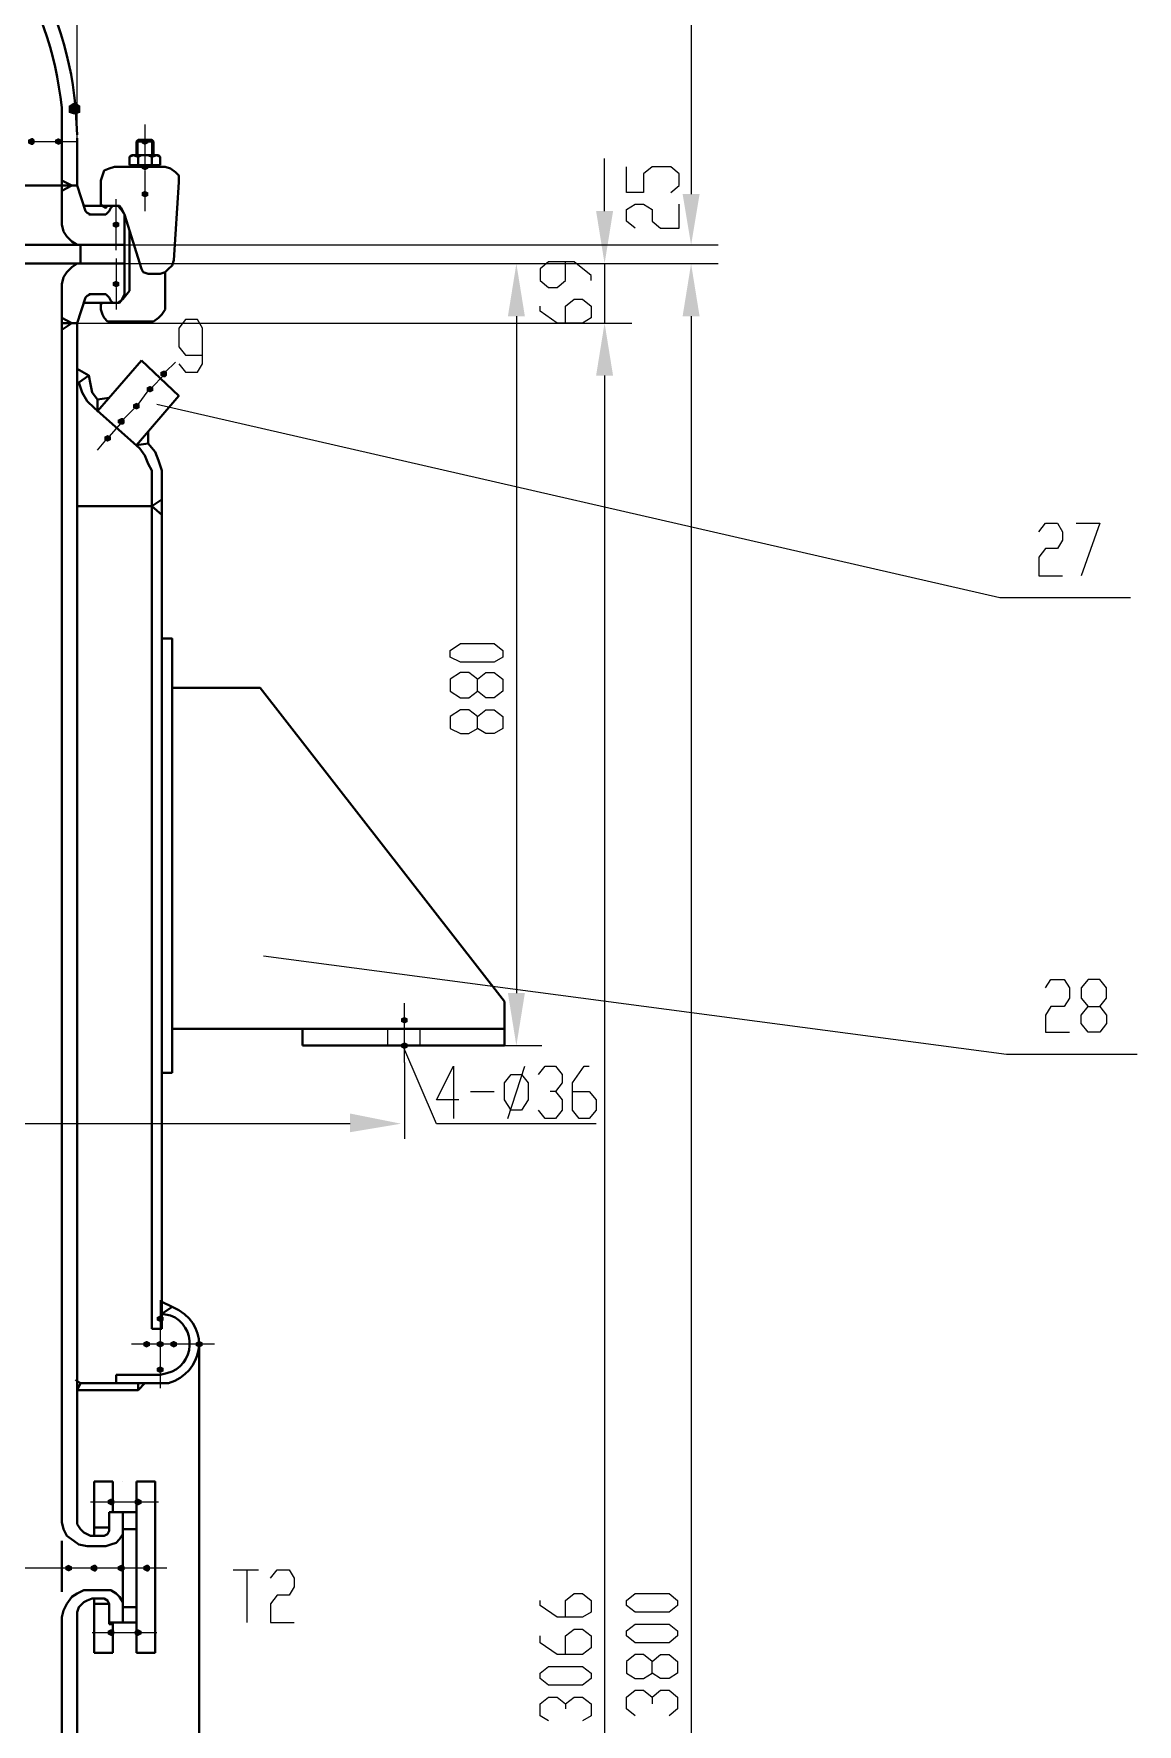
# Model space of a CAD drawing. Header units: millimetres. Extents: x 0 to 822, y 14 to 1153.
# Drawn here: x 352.9 to 470, y 668.5 to 847.9 of the extents above; entities that cross this region are included whole.
import ezdxf

# ---------------------------------------------------------------- set-up
doc = ezdxf.new("R2010")
doc.units = ezdxf.units.MM
doc.layers.add('1', color=7, linetype='Continuous')

msp = doc.modelspace()

# ---------------------------------------------------------------- hatches: boundary and pattern name
h = msp.add_hatch(color=0)
h.dxf.hatch_style = 2
h.paths.add_polyline_path([(357.3, 840.561732), (357.84, 840.201732), (357.84, 839.481732), (357.3, 839.301732), (357.12, 839.301732), (356.58, 839.481732), (356.58, 840.201732), (357.12, 840.561732)])
h = msp.add_hatch(color=0)
h.dxf.hatch_style = 2
h.paths.add_polyline_path([(352.62, 836.061732), (352.26, 836.241732), (352.26, 836.601732), (352.62, 836.781732), (352.8, 836.781732), (352.98, 836.601732), (352.98, 836.241732), (352.8, 836.061732)])
h = msp.add_hatch(color=0)
h.dxf.hatch_style = 2
h.paths.add_polyline_path([(355.5, 836.061732), (355.14, 836.241732), (355.14, 836.601732), (355.5, 836.781732), (355.86, 836.601732), (355.86, 836.241732)])
h = msp.add_hatch(color=0)
h.dxf.hatch_style = 2
h.paths.add_polyline_path([(364.68, 836.061732), (364.32, 836.241732), (364.32, 836.601732), (364.68, 836.781732), (365.04, 836.601732), (365.04, 836.241732)])
h = msp.add_hatch(color=0)
h.dxf.hatch_style = 2
h.paths.add_polyline_path([(364.68, 833.361732), (364.32, 833.541732), (364.32, 833.901732), (364.68, 834.081732), (365.04, 833.901732), (365.04, 833.541732)])
h = msp.add_hatch(color=0)
h.dxf.hatch_style = 2
h.paths.add_polyline_path([(364.68, 830.481732), (364.32, 830.661732), (364.32, 831.021732), (364.68, 831.201732), (365.04, 831.021732), (365.04, 830.661732)])
h = msp.add_hatch(color=0)
h.dxf.hatch_style = 2
h.paths.add_polyline_path([(421.74, 830.841732), (423.54, 830.841732), (422.64, 825.441732)])
h = msp.add_hatch(color=0)
h.dxf.hatch_style = 2
h.paths.add_polyline_path([(412.56, 829.041732), (414.36, 829.041732), (413.46, 823.461732)])
h = msp.add_hatch(color=0)
h.dxf.hatch_style = 2
h.paths.add_polyline_path([(361.62, 827.241732), (361.26, 827.421732), (361.26, 827.781732), (361.62, 827.961732), (361.98, 827.781732), (361.98, 827.421732)])
h = msp.add_hatch(color=0)
h.dxf.hatch_style = 2
h.paths.add_polyline_path([(403.2, 817.881732), (405, 817.881732), (404.1, 823.461732)])
h = msp.add_hatch(color=0)
h.dxf.hatch_style = 2
h.paths.add_polyline_path([(421.74, 817.881732), (423.54, 817.881732), (422.64, 823.461732)])
h = msp.add_hatch(color=0)
h.dxf.hatch_style = 2
h.paths.add_polyline_path([(361.62, 820.941732), (361.26, 821.121732), (361.26, 821.481732), (361.62, 821.661732), (361.98, 821.481732), (361.98, 821.121732)])
h = msp.add_hatch(color=0)
h.dxf.hatch_style = 2
h.paths.add_polyline_path([(412.56, 811.581732), (414.36, 811.581732), (413.46, 817.161732)])
h = msp.add_hatch(color=0)
h.dxf.hatch_style = 2
h.paths.add_polyline_path([(412.56, 811.581732), (414.36, 811.581732), (413.46, 817.161732)])
h = msp.add_hatch(color=0)
h.dxf.hatch_style = 2
h.paths.add_polyline_path([(366.66, 811.401732), (366.3, 811.581732), (366.3, 811.941732), (366.66, 812.121732), (366.84, 812.121732), (367.02, 811.941732), (367.02, 811.581732), (366.84, 811.401732)])
h = msp.add_hatch(color=0)
h.dxf.hatch_style = 2
h.paths.add_polyline_path([(365.22, 809.781732), (364.86, 809.961732), (364.86, 810.321732), (365.22, 810.501732), (365.58, 810.321732), (365.58, 809.961732)])
h = msp.add_hatch(color=0)
h.dxf.hatch_style = 2
h.paths.add_polyline_path([(363.78, 807.981732), (363.42, 808.161732), (363.42, 808.521732), (363.78, 808.701732), (364.14, 808.521732), (364.14, 808.161732)])
h = msp.add_hatch(color=0)
h.dxf.hatch_style = 2
h.paths.add_polyline_path([(362.16, 806.361732), (361.8, 806.541732), (361.8, 806.901732), (362.16, 807.081732), (362.34, 807.081732), (362.52, 806.901732), (362.52, 806.541732), (362.34, 806.361732)])
h = msp.add_hatch(color=0)
h.dxf.hatch_style = 2
h.paths.add_polyline_path([(360.72, 804.561732), (360.36, 804.741732), (360.36, 805.101732), (360.72, 805.281732), (361.08, 805.101732), (361.08, 804.741732)])
h = msp.add_hatch(color=0)
h.dxf.hatch_style = 2
h.paths.add_polyline_path([(403.2, 746.061732), (405, 746.061732), (404.1, 740.481732)])
h = msp.add_hatch(color=0)
h.dxf.hatch_style = 2
h.paths.add_polyline_path([(392.22, 742.821732), (391.86, 743.001732), (391.86, 743.361732), (392.22, 743.541732), (392.58, 743.361732), (392.58, 743.001732)])
h = msp.add_hatch(color=0)
h.dxf.hatch_style = 2
h.paths.add_polyline_path([(392.22, 740.121732), (391.86, 740.301732), (391.86, 740.661732), (392.22, 740.841732), (392.58, 740.661732), (392.58, 740.301732)])
h = msp.add_hatch(color=0)
h.dxf.hatch_style = 2
h.paths.add_polyline_path([(386.46, 733.281732), (391.86, 732.201732), (386.46, 731.301732)])
h = msp.add_hatch(color=0)
h.dxf.hatch_style = 2
h.paths.add_polyline_path([(366.3, 711.141732), (365.94, 711.321732), (365.94, 711.681732), (366.3, 711.861732), (366.66, 711.681732), (366.66, 711.321732)])
h = msp.add_hatch(color=0)
h.dxf.hatch_style = 2
h.paths.add_polyline_path([(364.86, 708.441732), (364.5, 708.621732), (364.5, 708.981732), (364.86, 709.161732), (365.22, 708.981732), (365.22, 708.621732)])
h = msp.add_hatch(color=0)
h.dxf.hatch_style = 2
h.paths.add_polyline_path([(366.3, 708.441732), (365.94, 708.621732), (365.94, 708.981732), (366.3, 709.161732), (366.66, 708.981732), (366.66, 708.621732)])
h = msp.add_hatch(color=0)
h.dxf.hatch_style = 2
h.paths.add_polyline_path([(367.74, 708.441732), (367.38, 708.621732), (367.38, 708.981732), (367.74, 709.161732), (368.1, 708.981732), (368.1, 708.621732)])
h = msp.add_hatch(color=0)
h.dxf.hatch_style = 2
h.paths.add_polyline_path([(370.44, 708.441732), (370.08, 708.621732), (370.08, 708.981732), (370.44, 709.161732), (370.8, 708.981732), (370.8, 708.621732)])
h = msp.add_hatch(color=0)
h.dxf.hatch_style = 2
h.paths.add_polyline_path([(366.3, 705.741732), (365.94, 705.921732), (365.94, 706.281732), (366.3, 706.461732), (366.66, 706.281732), (366.66, 705.921732)])
h = msp.add_hatch(color=0)
h.dxf.hatch_style = 2
h.paths.add_polyline_path([(361.08, 691.701732), (360.72, 691.881732), (360.72, 692.241732), (361.08, 692.421732), (361.26, 692.421732), (361.44, 692.241732), (361.44, 691.881732), (361.26, 691.701732)])
h = msp.add_hatch(color=0)
h.dxf.hatch_style = 2
h.paths.add_polyline_path([(363.96, 691.701732), (363.6, 691.881732), (363.6, 692.241732), (363.96, 692.421732), (364.32, 692.241732), (364.32, 691.881732)])
h = msp.add_hatch(color=0)
h.dxf.hatch_style = 2
h.paths.add_polyline_path([(356.58, 684.681732), (356.22, 684.861732), (356.22, 685.221732), (356.58, 685.401732), (356.94, 685.221732), (356.94, 684.861732)])
h = msp.add_hatch(color=0)
h.dxf.hatch_style = 2
h.paths.add_polyline_path([(359.28, 684.681732), (358.92, 684.861732), (358.92, 685.221732), (359.28, 685.401732), (359.46, 685.401732), (359.64, 685.221732), (359.64, 684.861732), (359.46, 684.681732)])
h = msp.add_hatch(color=0)
h.dxf.hatch_style = 2
h.paths.add_polyline_path([(362.16, 684.681732), (361.8, 684.861732), (361.8, 685.221732), (362.16, 685.401732), (362.52, 685.221732), (362.52, 684.861732)])
h = msp.add_hatch(color=0)
h.dxf.hatch_style = 2
h.paths.add_polyline_path([(364.86, 684.681732), (364.5, 684.861732), (364.5, 685.221732), (364.86, 685.401732), (365.04, 685.401732), (365.22, 685.221732), (365.22, 684.861732), (365.04, 684.681732)])
h = msp.add_hatch(color=0)
h.dxf.hatch_style = 2
h.paths.add_polyline_path([(361.08, 677.841732), (360.72, 678.021732), (360.72, 678.381732), (361.08, 678.561732), (361.26, 678.561732), (361.44, 678.381732), (361.44, 678.021732), (361.26, 677.841732)])
h = msp.add_hatch(color=0)
h.dxf.hatch_style = 2
h.paths.add_polyline_path([(363.96, 677.841732), (363.6, 678.021732), (363.6, 678.381732), (363.96, 678.561732), (364.32, 678.381732), (364.32, 678.021732)])

# ---------------------------------------------------------------- linework, layer by layer
at = {"layer": '1', "color": 0, "lineweight": 25}
for points in [[(422.64, 890.061732), (422.64, 830.841732)], [(357.48, 836.781732), (357.48, 879.981732)], [(364.68, 838.221732), (364.68, 836.781732)], [(352.98, 836.421732), (355.14, 836.421732)], [(355.68, 836.421732), (357.48, 836.421732)], [(363.96, 834.981732), (363.96, 836.601732)], [(364.68, 836.241732), (364.68, 833.901732)], [(365.4, 834.981732), (365.4, 836.601732)], [(413.46, 829.041732), (413.46, 834.621732)], [(364.68, 833.361732), (364.68, 831.201732)], [(420.48, 831.021732), (421.38, 831.741732), (421.38, 833.001732), (420.48, 833.721732), (418.5, 833.721732), (417.6, 833.001732), (417.6, 831.021732), (415.8, 831.021732), (415.8, 833.721732)], [(364.68, 830.661732), (364.68, 829.041732)], [(361.62, 827.961732), (361.62, 830.301732)], [(416.7, 827.241732), (415.8, 827.961732), (415.8, 829.221732), (416.7, 829.761732), (417.6, 829.761732), (418.5, 829.221732), (418.5, 827.961732), (419.4, 827.241732), (421.38, 827.241732), (421.38, 829.761732)], [(361.62, 824.901732), (361.62, 827.421732)], [(362.52, 825.441732), (425.52, 825.441732)], [(361.62, 824.001732), (361.62, 821.481732)], [(362.52, 823.461732), (416.34, 823.461732)], [(394.2, 823.461732), (406.8, 823.461732)], [(412.02, 821.661732), (412.02, 822.201732), (410.22, 823.641732), (407.52, 823.641732), (406.62, 822.921732), (406.62, 821.661732), (407.52, 820.941732), (408.42, 820.941732), (409.32, 821.661732), (409.32, 823.641732)], [(409.5, 823.461732), (425.52, 823.461732)], [(413.46, 823.461732), (413.46, 817.161732)], [(361.62, 820.941732), (361.62, 818.601732)], [(409.32, 817.161732), (409.32, 818.961732), (410.22, 819.681732), (411.12, 819.681732), (412.02, 818.961732), (412.02, 817.701732), (411.12, 817.161732), (408.42, 817.161732), (406.62, 818.421732), (406.62, 818.961732)], [(357.48, 817.161732), (416.34, 817.161732)], [(357.48, 817.161732), (416.34, 817.161732)], [(368.28, 812.841732), (369, 811.941732), (370.26, 811.941732), (370.8, 812.841732), (370.8, 816.621732), (370.26, 817.521732), (369, 817.521732), (368.28, 816.621732), (368.28, 814.641732), (369, 813.741732), (370.8, 813.741732)], [(404.1, 817.881732), (404.1, 746.061732)], [(422.64, 817.881732), (422.64, 477.141732)], [(366.84, 811.941732), (367.92, 813.021732)], [(365.4, 810.321732), (366.66, 811.581732)], [(413.46, 811.581732), (413.46, 806.001732)], [(413.46, 811.581732), (413.46, 539.421732)], [(363.96, 808.521732), (365.04, 809.961732)], [(362.34, 806.901732), (363.6, 808.161732)], [(469.26, 788.001732), (455.4, 788.001732), (365.94, 808.521732)], [(360.9, 805.101732), (362.16, 806.541732)], [(359.64, 803.661732), (360.54, 804.741732)], [(459.54, 795.021732), (460.26, 795.921732), (461.52, 795.921732), (462.06, 795.021732), (462.06, 794.121732), (461.52, 793.221732), (460.26, 793.221732), (459.54, 792.321732), (459.54, 790.341732), (462.06, 790.341732)], [(463.5, 795.921732), (466.02, 795.921732), (464.04, 790.341732)], [(402.66, 781.701732), (401.76, 781.161732), (398.16, 781.161732), (397.08, 781.701732), (397.08, 782.421732), (398.16, 783.141732), (401.76, 783.141732), (402.66, 782.421732), (402.66, 781.701732)], [(402.66, 778.101732), (401.76, 777.381732), (400.86, 777.381732), (399.96, 778.101732), (399.96, 779.361732), (399.06, 780.081732), (398.16, 780.081732), (397.08, 779.361732), (397.08, 778.101732), (398.16, 777.381732), (399.06, 777.381732), (399.96, 778.101732)], [(399.96, 779.361732), (400.86, 780.081732), (401.76, 780.081732), (402.66, 779.361732), (402.66, 778.101732)], [(402.66, 774.141732), (401.76, 773.601732), (400.86, 773.601732), (399.96, 774.141732), (399.96, 775.401732), (399.06, 776.121732), (398.16, 776.121732), (397.08, 775.401732), (397.08, 774.141732), (398.16, 773.601732), (399.06, 773.601732), (399.96, 774.141732)], [(399.96, 775.401732), (400.86, 776.121732), (401.76, 776.121732), (402.66, 775.401732), (402.66, 774.141732)], [(377.28, 750.021732), (456.12, 739.581732), (469.98, 739.581732)], [(460.26, 746.601732), (460.8, 747.501732), (462.24, 747.501732), (462.78, 746.601732), (462.78, 745.521732), (462.24, 744.621732), (460.8, 744.621732), (460.26, 743.721732), (460.26, 741.921732), (462.78, 741.921732)], [(464.76, 741.921732), (464.04, 742.821732), (464.04, 743.721732), (464.76, 744.621732), (466.02, 744.621732), (466.74, 745.521732), (466.74, 746.601732), (466.02, 747.501732), (464.76, 747.501732), (464.04, 746.601732), (464.04, 745.521732), (464.76, 744.621732)], [(392.22, 743.541732), (392.22, 744.981732)], [(466.02, 744.621732), (466.74, 743.721732), (466.74, 742.821732), (466.02, 741.921732), (464.76, 741.921732)], [(392.22, 740.661732), (392.22, 743.001732)], [(390.42, 742.281732), (390.42, 742.101732)], [(390.42, 742.101732), (390.42, 741.741732)], [(390.42, 741.741732), (390.42, 741.381732)], [(390.42, 741.381732), (390.42, 741.021732)], [(390.42, 741.021732), (390.42, 740.661732)], [(393.84, 742.281732), (393.84, 742.101732)], [(393.84, 742.101732), (393.84, 741.741732)], [(393.84, 741.741732), (393.84, 741.381732)], [(393.84, 741.381732), (393.84, 741.021732)], [(393.84, 741.021732), (393.84, 740.661732)], [(390.42, 740.661732), (390.42, 740.481732)], [(412.56, 732.201732), (395.64, 732.201732), (392.04, 740.481732)], [(392.22, 738.681732), (392.22, 740.121732)], [(393.84, 740.661732), (393.84, 740.481732)], [(402.84, 740.481732), (406.8, 740.481732)], [(392.22, 738.681732), (392.22, 730.581732)], [(397.98, 734.721732), (395.64, 734.721732), (397.44, 738.321732), (397.44, 732.741732)], [(403.56, 733.641732), (402.84, 734.721732), (402.84, 736.521732), (403.56, 737.421732), (404.64, 737.421732), (405.36, 736.521732), (405.36, 734.721732), (404.64, 733.641732), (403.56, 733.641732)], [(403.2, 732.741732), (405, 738.321732)], [(406.44, 737.421732), (407.16, 738.321732), (408.24, 738.321732), (408.96, 737.421732), (408.96, 736.521732), (408.24, 735.621732), (407.7, 735.621732)], [(410.04, 735.621732), (411.84, 735.621732), (412.56, 734.721732), (412.56, 733.641732), (411.84, 732.741732), (410.76, 732.741732), (410.04, 733.641732), (410.04, 736.521732), (411.3, 738.321732), (411.84, 738.321732)], [(399.24, 735.621732), (401.76, 735.621732)], [(408.24, 735.621732), (408.96, 734.721732), (408.96, 733.641732), (408.24, 732.741732), (407.16, 732.741732), (406.44, 733.641732)], [(386.46, 732.201732), (219.78, 732.201732)], [(366.3, 713.481732), (366.3, 711.861732)], [(366.3, 711.321732), (366.3, 708.981732)], [(364.68, 708.801732), (363.24, 708.801732)], [(367.38, 708.801732), (365.22, 708.801732)], [(370.08, 708.801732), (367.92, 708.801732)], [(372.06, 708.801732), (370.8, 708.801732)], [(366.3, 708.441732), (366.3, 706.281732)], [(366.3, 705.741732), (366.3, 704.121732)], [(358.92, 692.061732), (360.9, 692.061732)], [(361.44, 692.061732), (363.6, 692.061732)], [(364.14, 692.061732), (366.12, 692.061732)], [(354.42, 685.041732), (334.26, 685.041732)], [(356.22, 685.041732), (354.42, 685.041732)], [(359.1, 685.041732), (356.76, 685.041732)], [(361.8, 685.041732), (359.64, 685.041732)], [(364.68, 685.041732), (362.34, 685.041732)], [(367.02, 685.041732), (365.22, 685.041732)], [(374.04, 684.861732), (376.74, 684.861732)], [(375.48, 684.861732), (375.48, 679.281732)], [(378, 683.961732), (378.72, 684.861732), (379.98, 684.861732), (380.52, 683.961732), (380.52, 683.061732), (379.98, 682.161732), (378.72, 682.161732), (378, 681.261732), (378, 679.281732), (380.52, 679.281732)], [(409.32, 679.821732), (409.32, 681.621732), (410.22, 682.341732), (411.12, 682.341732), (412.02, 681.621732), (412.02, 680.361732), (411.12, 679.821732), (408.42, 679.821732), (406.62, 681.081732), (406.62, 681.621732)], [(421.2, 681.081732), (420.3, 680.361732), (416.7, 680.361732), (415.8, 681.081732), (415.8, 681.621732), (416.7, 682.341732), (420.3, 682.341732), (421.2, 681.621732), (421.2, 681.081732)], [(359.1, 678.201732), (360.9, 678.201732)], [(361.44, 678.201732), (363.6, 678.201732)], [(364.14, 678.201732), (365.94, 678.201732)], [(409.32, 675.861732), (409.32, 677.841732), (410.22, 678.561732), (411.12, 678.561732), (412.02, 677.841732), (412.02, 676.581732), (411.12, 675.861732), (408.42, 675.861732), (406.62, 677.121732), (406.62, 677.841732)], [(421.2, 677.841732), (420.3, 677.121732), (416.7, 677.121732), (415.8, 677.841732), (415.8, 678.381732), (416.7, 679.101732), (420.3, 679.101732), (421.2, 678.381732), (421.2, 677.841732)], [(412.02, 673.341732), (411.12, 672.621732), (407.52, 672.621732), (406.62, 673.341732), (406.62, 673.881732), (407.52, 674.601732), (411.12, 674.601732), (412.02, 673.881732), (412.02, 673.341732)], [(421.2, 673.881732), (420.3, 673.341732), (419.4, 673.341732), (418.5, 673.881732), (418.5, 675.141732), (417.6, 675.861732), (416.7, 675.861732), (415.8, 675.141732), (415.8, 673.881732), (416.7, 673.341732), (417.6, 673.341732), (418.5, 673.881732)], [(418.5, 675.141732), (419.4, 675.861732), (420.3, 675.861732), (421.2, 675.141732), (421.2, 673.881732)], [(407.52, 668.841732), (406.62, 669.381732), (406.62, 670.641732), (407.52, 671.361732), (408.42, 671.361732), (409.32, 670.641732), (409.32, 670.101732)], [(409.32, 670.641732), (410.22, 671.361732), (411.12, 671.361732), (412.02, 670.641732), (412.02, 669.381732), (411.12, 668.841732)], [(416.7, 669.381732), (415.8, 670.101732), (415.8, 671.361732), (416.7, 672.081732), (417.6, 672.081732), (418.5, 671.361732), (418.5, 670.641732)], [(418.5, 671.361732), (419.4, 672.081732), (420.3, 672.081732), (421.2, 671.361732), (421.2, 670.101732), (420.3, 669.381732)]]:
    msp.add_lwpolyline(points, dxfattribs=at)
at = {"layer": '1', "color": 0, "lineweight": 40}
for points in [[(355.86, 831.741732), (355.86, 837.141732)], [(357.48, 836.781732), (357.48, 831.741732)], [(363.96, 836.601732), (363.78, 836.421732)], [(363.78, 834.981732), (363.78, 836.421732)], [(365.58, 836.421732), (363.78, 836.421732)], [(365.58, 834.981732), (365.58, 836.421732), (365.4, 836.601732), (363.96, 836.601732)], [(363.24, 834.981732), (363.06, 834.801732)], [(363.06, 834.801732), (363.42, 834.981732), (363.96, 834.801732)], [(363.06, 833.901732), (363.06, 834.801732)], [(366.12, 834.981732), (363.24, 834.981732)], [(363.96, 834.801732), (364.32, 834.981732), (365.04, 834.981732), (365.4, 834.801732)], [(363.96, 833.901732), (363.96, 834.801732)], [(365.4, 834.801732), (365.94, 834.981732), (366.3, 834.801732)], [(365.4, 833.901732), (365.4, 834.801732)], [(366.12, 834.981732), (366.3, 834.801732)], [(366.3, 833.901732), (366.3, 834.801732)], [(355.86, 832.281732), (356.94, 831.741732), (355.86, 831.201732)], [(360, 832.281732), (360.18, 832.821732), (360.36, 833.361732), (360.9, 833.541732), (361.44, 833.721732)], [(360, 829.941732), (360, 832.281732)], [(366.84, 833.721732), (361.44, 833.721732)], [(366.3, 833.901732), (363.06, 833.901732)], [(363.24, 833.901732), (363.24, 833.721732)], [(363.24, 833.721732), (366.12, 833.721732)], [(366.12, 833.721732), (366.12, 833.901732)], [(366.84, 833.721732), (367.38, 833.541732), (367.92, 833.181732), (368.28, 832.821732), (368.28, 832.101732)], [(260.28, 831.741732), (357.48, 831.741732)], [(355.86, 831.741732), (355.86, 827.601732)], [(355.86, 827.601732), (355.86, 831.741732)], [(356.94, 831.741732), (357.48, 831.741732)], [(357.48, 831.741732), (358.38, 829.041732)], [(368.28, 832.101732), (367.74, 823.821732)], [(361.62, 829.581732), (358.2, 829.581732)], [(358.38, 829.041732), (358.56, 828.861732), (358.92, 828.681732)], [(360.72, 829.581732), (360.54, 829.401732), (360.18, 829.581732), (360, 829.761732), (360, 829.941732)], [(360.54, 828.681732), (360.72, 828.861732), (360.9, 829.041732)], [(360.72, 829.581732), (361.26, 829.581732), (361.8, 829.581732), (362.16, 829.221732), (362.52, 828.681732), (364.32, 822.921732)], [(362.16, 829.401732), (361.98, 829.581732), (361.62, 829.581732), (361.26, 829.581732), (361.08, 829.401732), (360.9, 829.041732)], [(362.52, 828.681732), (362.16, 829.401732)], [(355.86, 827.601732), (356.04, 826.881732), (356.4, 826.341732), (356.94, 825.801732), (357.48, 825.441732), (358.2, 825.441732)], [(360.54, 828.681732), (358.74, 828.681732)], [(362.52, 823.461732), (362.52, 828.681732)], [(260.28, 825.441732), (362.52, 825.441732)], [(357.84, 825.441732), (357.84, 823.461732)], [(362.52, 825.441732), (362.52, 820.221732)], [(363.06, 820.581732), (363.06, 826.881732)], [(260.28, 823.461732), (362.52, 823.461732)], [(358.2, 823.461732), (357.48, 823.461732), (356.94, 823.101732), (356.4, 822.561732), (356.04, 822.021732), (355.86, 821.301732)], [(367.74, 823.821732), (367.56, 823.281732), (367.2, 822.921732), (366.84, 822.561732), (366.3, 822.381732)], [(365.04, 822.381732), (364.5, 822.561732), (364.32, 822.921732)], [(366.84, 822.561732), (366.84, 819.141732), (366.84, 818.601732), (366.48, 818.061732), (366.12, 817.701732), (365.58, 817.341732), (365.04, 817.341732)], [(365.04, 822.381732), (366.3, 822.381732)], [(355.86, 821.301732), (355.86, 817.161732)], [(357.48, 817.161732), (358.38, 819.861732)], [(358.92, 820.221732), (358.56, 820.041732), (358.38, 819.861732)], [(360.54, 820.221732), (358.74, 820.221732)], [(360.9, 819.861732), (360.72, 820.041732), (360.54, 820.221732)], [(360.9, 819.861732), (361.08, 819.501732), (361.26, 819.321732), (361.62, 819.321732), (361.98, 819.321732), (362.16, 819.501732)], [(362.52, 820.221732), (362.16, 819.501732)], [(363.06, 820.581732), (362.34, 819.681732)], [(361.62, 819.321732), (358.2, 819.321732)], [(360, 818.781732), (360, 819.141732), (360.18, 819.321732), (360.54, 819.321732), (360.72, 819.321732)], [(365.04, 817.341732), (361.26, 817.341732), (360.72, 817.341732), (360.36, 817.701732), (360.18, 818.061732), (360, 818.601732), (360, 818.781732)], [(362.34, 819.681732), (361.8, 819.321732), (361.26, 819.321732), (360.72, 819.321732)], [(355.86, 817.701732), (356.94, 817.161732), (355.86, 816.441732)], [(357.48, 817.161732), (355.86, 817.161732)], [(355.86, 817.161732), (355.86, 689.901732)], [(357.48, 817.161732), (357.48, 690.441732)], [(364.32, 813.201732), (359.64, 807.801732), (359.64, 809.061732), (360.9, 809.241732)], [(363.78, 804.201732), (368.28, 809.421732), (364.32, 813.201732)], [(357.48, 812.301732), (358.74, 811.581732), (357.66, 810.861732), (358.02, 809.781732), (358.56, 808.881732), (359.28, 808.161732)], [(357.66, 810.861732), (357.48, 810.861732)], [(358.74, 811.581732), (358.92, 810.681732), (359.1, 809.781732), (359.64, 809.061732)], [(359.28, 808.161732), (364.14, 803.841732)], [(363.78, 804.201732), (365.04, 804.381732), (365.04, 805.641732)], [(365.4, 800.601732), (365.4, 801.501732), (365.04, 802.221732), (364.68, 803.121732), (364.14, 803.841732)], [(366.48, 800.601732), (366.48, 801.501732), (366.12, 802.581732), (365.76, 803.481732), (365.04, 804.381732)], [(365.4, 800.601732), (365.4, 797.721732)], [(366.48, 800.601732), (366.48, 797.721732)], [(366.48, 796.821732), (365.4, 797.721732), (366.48, 798.441732)], [(357.48, 797.721732), (365.4, 797.721732)], [(365.4, 797.721732), (365.4, 710.421732)], [(366.48, 797.721732), (366.48, 710.421732)], [(367.56, 737.601732), (367.56, 783.681732), (366.48, 783.681732)], [(367.56, 742.281732), (402.84, 742.281732), (402.84, 745.161732), (376.92, 778.461732)], [(367.56, 778.461732), (376.92, 778.461732)], [(381.42, 740.481732), (381.42, 742.281732)], [(402.84, 742.281732), (402.84, 740.481732)], [(381.42, 740.481732), (402.84, 740.481732)], [(366.48, 737.601732), (367.56, 737.601732)], [(366.48, 712.041732), (367.56, 712.761732), (366.48, 713.301732)], [(365.4, 710.421732), (366.48, 710.421732)], [(370.44, 661.101732), (370.44, 708.801732)], [(357.48, 703.941732), (357.84, 704.661732), (357.3, 705.021732)], [(366.3, 705.561732), (361.62, 705.561732)], [(361.62, 705.561732), (361.62, 704.661732)], [(363.96, 703.941732), (357.48, 703.941732)], [(366.3, 704.661732), (357.84, 704.661732)], [(363.96, 703.941732), (364.68, 704.661732)], [(363.96, 703.941732), (363.96, 704.661732)], [(361.26, 694.221732), (359.28, 694.221732)], [(359.28, 688.461732), (359.28, 694.221732)], [(361.26, 690.981732), (361.26, 694.221732)], [(362.34, 694.221732), (362.34, 694.221732)], [(363.78, 676.041732), (363.78, 694.221732)], [(365.76, 676.041732), (365.76, 694.221732), (363.78, 694.221732)], [(360.9, 690.981732), (361.26, 690.981732)], [(360.9, 690.981732), (363.78, 690.981732)], [(360.9, 689.361732), (360.9, 690.981732)], [(362.34, 679.281732), (362.34, 690.981732)], [(355.86, 689.901732), (356.04, 689.181732), (356.4, 688.461732), (357.12, 687.921732), (357.66, 687.561732), (358.56, 687.381732)], [(357.48, 690.441732), (357.48, 689.721732), (357.84, 689.181732), (358.2, 688.821732), (358.92, 688.461732), (359.46, 688.461732)], [(359.28, 689.361732), (360.9, 689.361732)], [(359.82, 688.461732), (360.36, 688.461732), (360.72, 688.641732), (360.9, 689.001732), (360.9, 689.361732)], [(360.54, 687.381732), (361.08, 687.561732), (361.62, 687.741732), (361.98, 688.101732), (362.34, 688.641732), (362.34, 689.181732)], [(362.34, 689.181732), (363.78, 689.181732)], [(355.86, 682.521732), (355.86, 687.921732)], [(360.54, 687.381732), (358.56, 687.381732)], [(359.82, 688.461732), (359.46, 688.461732)], [(359.1, 682.701732), (358.2, 682.701732), (357.48, 682.341732), (356.94, 681.981732), (356.4, 681.261732), (356.04, 680.541732), (355.86, 679.821732)], [(359.82, 681.801732), (359.1, 681.801732), (358.56, 681.621732), (358.2, 681.441732), (357.66, 680.901732), (357.48, 680.361732), (357.48, 679.821732)], [(359.1, 682.701732), (360.54, 682.701732)], [(359.28, 676.041732), (359.28, 681.801732)], [(360.9, 679.101732), (360.9, 680.721732), (360.9, 681.261732), (360.72, 681.621732), (360.36, 681.801732), (359.82, 681.801732)], [(362.34, 680.901732), (362.34, 681.441732), (361.98, 681.981732), (361.62, 682.341732), (361.08, 682.701732), (360.54, 682.701732)], [(355.86, 679.821732), (355.86, 533.841732)], [(357.48, 679.821732), (357.48, 533.841732)], [(359.28, 681.261732), (360.9, 681.261732)], [(362.34, 680.901732), (363.78, 680.901732)], [(360.9, 679.281732), (363.78, 679.281732)], [(361.26, 679.101732), (360.9, 679.101732)], [(361.26, 676.041732), (361.26, 679.281732)], [(361.26, 676.041732), (359.28, 676.041732)], [(365.76, 676.041732), (363.78, 676.041732)]]:
    msp.add_lwpolyline(points, dxfattribs=at)
for points in [[(357.48, 837.141732), (357.48, 837.141732), (357.3, 840.201732), (357.3, 840.201732), (356.22, 852.081732), (349.02, 863.241732), (338.76, 869.181732), (338.76, 869.181732), (336.06, 870.621732), (336.06, 870.621732)], [(355.86, 837.141732), (355.86, 837.141732), (355.86, 840.021732), (355.86, 840.021732), (354.6, 851.721732), (348.12, 861.981732), (338.04, 867.921732), (338.04, 867.921732), (335.52, 869.361732), (335.52, 869.361732)], [(366.3, 704.661732), (366.3, 704.661732), (367.2, 704.661732), (367.2, 704.661732), (370.8, 705.741732), (371.7, 710.421732), (368.28, 712.401732), (368.28, 712.401732), (367.56, 712.761732), (367.56, 712.761732)], [(366.3, 705.561732), (366.3, 705.561732), (367.02, 705.741732), (367.02, 705.741732), (370.08, 706.461732), (370.26, 710.781732), (367.38, 711.861732), (367.38, 711.861732), (366.48, 712.041732), (366.48, 712.041732)]]:
    msp.add_open_spline(points, degree=3, knots=[0, 0, 0, 0, 1, 1, 1, 2, 2, 2, 3, 3, 3, 3], dxfattribs=at)

doc.saveas('drawing.dxf')
